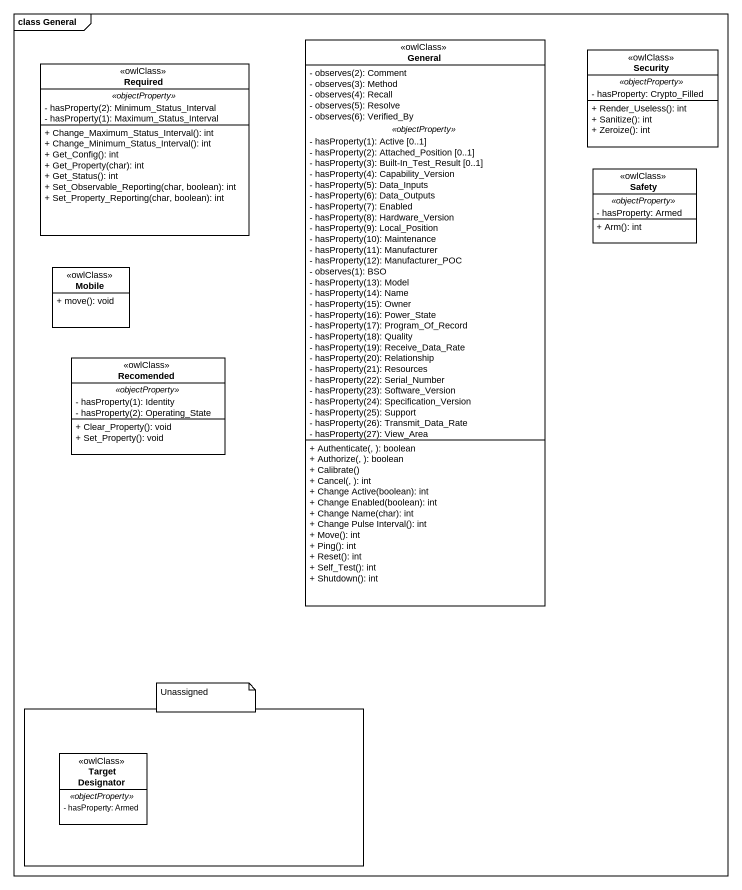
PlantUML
@startuml
mainframe class General
hide circle
hide empty members
skinparam classAttributeIconSize 0
class Required <<owlClass>> {
  .. <<objectProperty>> ..
  {field} - hasProperty(2): Minimum_Status_Interval
  {field} - hasProperty(1): Maximum_Status_Interval
  --
  + Change_Maximum_Status_Interval(): int
  + Change_Minimum_Status_Interval(): int
  + Get_Config(): int
  + Get_Property(char): int
  + Get_Status(): int
  + Set_Observable_Reporting(char, boolean): int
  + Set_Property_Reporting(char, boolean): int
}
class General <<owlClass>> {
  {field} - observes(2): Comment
  {field} - observes(3): Method
  {field} - observes(4): Recall
  {field} - observes(5): Resolve
  {field} - observes(6): Verified_By
  .. <<objectProperty>> ..
  {field} - hasProperty(1): Active [0..1]
  {field} - hasProperty(2): Attached_Position [0..1]
  {field} - hasProperty(3): Built-In_Test_Result [0..1]
  {field} - hasProperty(4): Capability_Version
  {field} - hasProperty(5): Data_Inputs
  {field} - hasProperty(6): Data_Outputs
  {field} - hasProperty(7): Enabled
  {field} - hasProperty(8): Hardware_Version
  {field} - hasProperty(9): Local_Position
  {field} - hasProperty(10): Maintenance
  {field} - hasProperty(11): Manufacturer
  {field} - hasProperty(12): Manufacturer_POC
  {field} - observes(1): BSO
  {field} - hasProperty(13): Model
  {field} - hasProperty(14): Name
  {field} - hasProperty(15): Owner
  {field} - hasProperty(16): Power_State
  {field} - hasProperty(17): Program_Of_Record
  {field} - hasProperty(18): Quality
  {field} - hasProperty(19): Receive_Data_Rate
  {field} - hasProperty(20): Relationship
  {field} - hasProperty(21): Resources
  {field} - hasProperty(22): Serial_Number
  {field} - hasProperty(23): Software_Version
  {field} - hasProperty(24): Specification_Version
  {field} - hasProperty(25): Support
  {field} - hasProperty(26): Transmit_Data_Rate
  {field} - hasProperty(27): View_Area
  --
  + Authenticate(, ): boolean
  + Authorize(, ): boolean
  + Calibrate()
  + Cancel(, ): int
  + Change Active(boolean): int
  + Change Enabled(boolean): int
  + Change Name(char): int
  + Change Pulse Interval(): int
  + Move(): int
  + Ping(): int
  + Reset(): int
  + Self_Test(): int
  + Shutdown(): int
}
class Security <<owlClass>> {
  .. <<objectProperty>> ..
  - hasProperty: Crypto_Filled
  --
  + Render_Useless(): int
  + Sanitize(): int
  + Zeroize(): int
}
class Safety <<owlClass>> {
  .. <<objectProperty>> ..
  - hasProperty: Armed
  --
  + Arm(): int
}
class Mobile <<owlClass>> {
  + move(): void
}
class Recomended <<owlClass>> {
  .. <<objectProperty>> ..
  {field} - hasProperty(1): Identity
  {field} - hasProperty(2): Operating_State
  --
  + Clear_Property(): void
  + Set_Property(): void
}
rectangle " " as rectangle1 {
  class "Target Designator" as Target_Designator <<owlClass>> {
    .. <<objectProperty>> ..
    - hasProperty: Armed
  }
}
note as N1
  Unassigned
end note
@enduml
